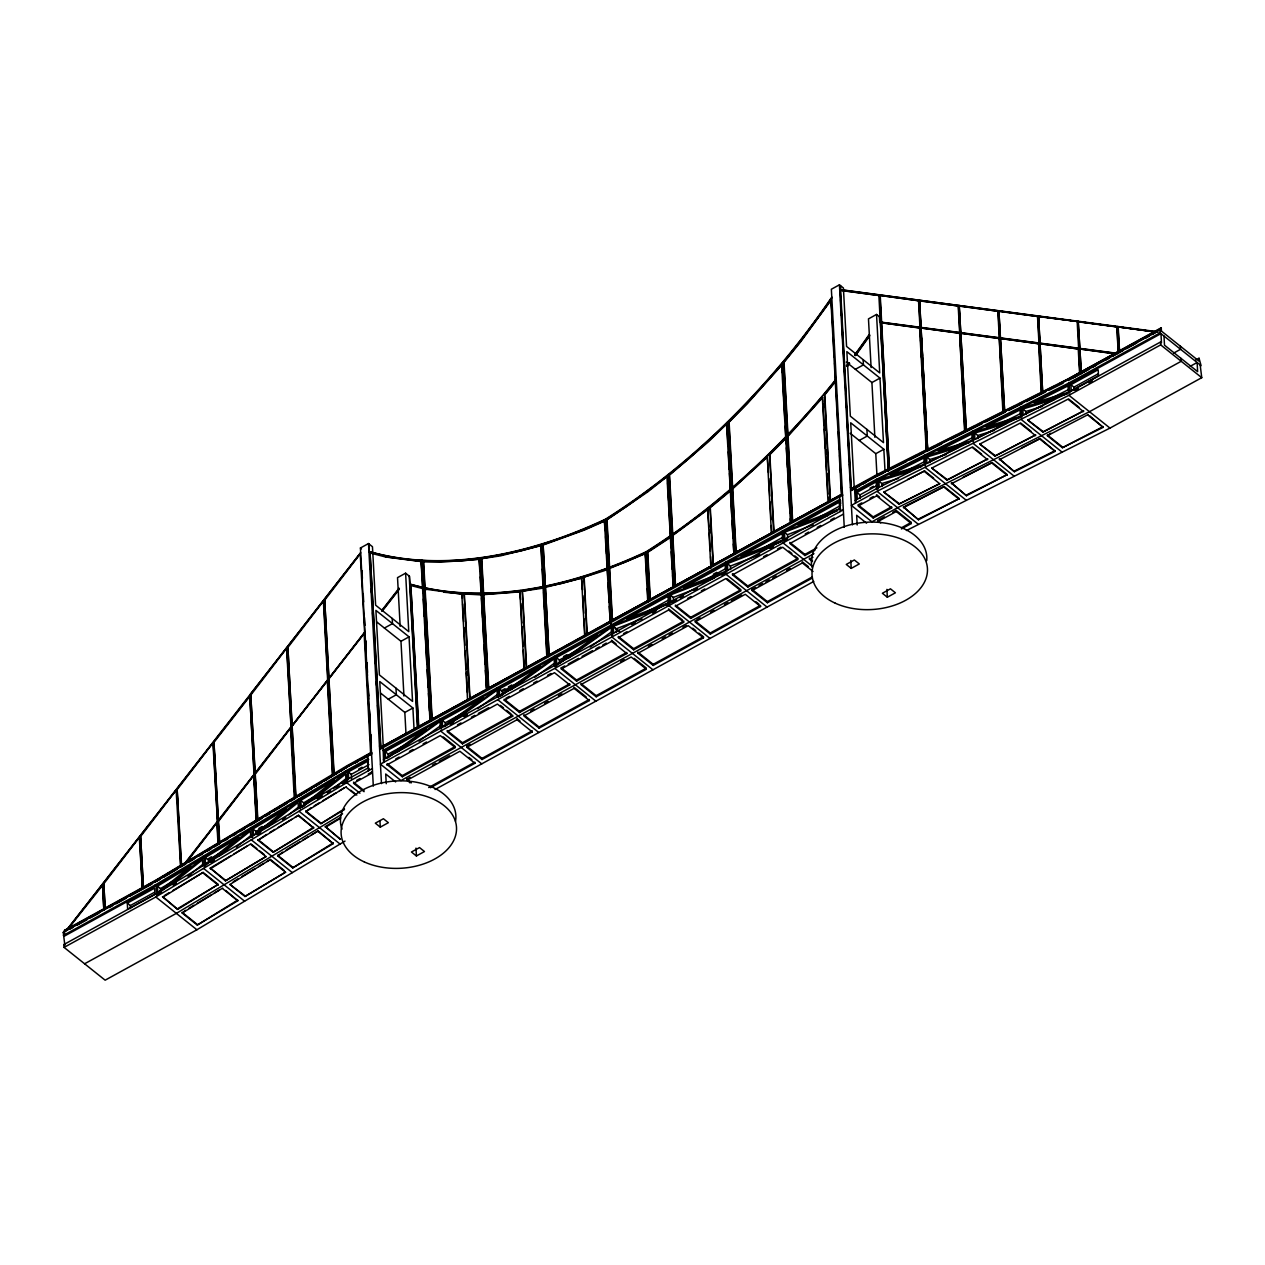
<?xml version="1.0" encoding="UTF-8"?>
<svg xmlns="http://www.w3.org/2000/svg" width="1265" height="1265" viewBox="0 0 1265 1265"><rect width="100%" height="100%" fill="white"/><g stroke="black" fill="none" stroke-linecap="round" stroke-linejoin="round"><path stroke-width="1.5" d="M831.738 309.909L830.868 299.805L800.397 341.455L783.715 362.09L792.333 521.338L841.747 494.647L840.893 478.85M831.2 300.074L800.729 341.724L784.047 362.359L792.681 521.607M869.45 335.399L855.219 355.339M869.782 335.668L855.551 355.607M846.997 366.218L849.353 363.102M847.344 366.486L849.685 363.371M219.746 843.138L213.927 741.701L219.414 842.87L256.874 820.906L249.758 695.687L66.128 930.755L360.683 552.678L250.217 694.453L257.19 820.922M102.829 884.994L67.693 929.395L103.841 909.535L102.497 884.725L103.841 909.535M103.809 883.745L105.185 909.25L103.809 883.745L139.308 837.477L142.407 888.805L139.656 837.746M140.621 836.481L143.435 888.236L140.621 836.481L176.135 790.214L180.595 866.588L155.295 881.721L63.25 932.352L64.847 945.271L63.914 944.512L155.658 894.102L346.563 779.809L368.242 767.902L369.174 768.661M177.448 789.218L212.947 742.95L218.734 843.739L181.259 865.703L177.116 788.949L181.607 865.972M214.259 741.97L250.106 695.956M251.087 694.706L286.586 648.423L295.014 798.073L257.554 820.036L250.739 694.438L257.886 820.305M323.745 601.444L333.154 775.239L296.026 797.472L287.898 647.443L323.397 601.175L332.774 775.572M334.166 774.639L346.199 767.428L334.166 774.639L324.71 600.179L360.225 553.912L371.357 753.608M185.259 862.683L364.589 632.468L185.591 862.951M382.41 609.603L399.044 588.257M381.84 610.979L399.376 588.525M187.331 861.354L216.868 822.74L218.023 844.214M219.145 839.47L218.181 821.76L253.68 775.477L256.147 820.827M255.736 788.111L255.008 774.496L290.507 728.229L294.302 798.515M382.172 611.248L398.902 589.775M830.204 500.782L824.448 394.617L835.169 381.35M830.536 501.051L824.78 394.886L835.517 381.619M782.371 372.843L781.612 364.684L747.077 403.314L728.782 421.878L735.835 552.267L790.483 522.698L790.277 518.761M781.944 364.953L747.409 403.582L729.114 422.146L736.167 552.536M822.898 401.432L822.345 397.226L787.81 435.84M822.677 397.495L788.142 436.109L769.847 454.673L774.069 532.518M773.721 532.249L769.515 454.404L786.514 437.168M675.557 585.837L669.565 475.087L708.953 441.327L726.537 424.044L688.682 458.721L669.217 474.818L675.225 585.568L733.89 553.801L733.352 543.982M768.456 472.541L767.27 456.57L729.415 491.263L709.965 507.344L713.112 565.645M767.618 456.839L729.763 491.516L710.298 507.613L713.349 563.969M257.048 833.809L299.283 800.002L298.35 799.259M267.484 826.994L297.987 802.579L298.619 808.351M282.712 819.641L285.764 817.206M288.815 814.771L299.489 806.216M301.75 807.655L347.005 771.429L368.684 759.522L367.751 758.779L346.072 770.685L155.168 884.978L63.408 935.388M314.985 798.579L345.645 774.038L345.962 780.031M333.343 788.728L345.614 778.908M202.89 856.405L203.823 857.148L156.591 894.861L155.658 894.102M171.708 884.33L202.447 859.789L202.764 865.734M191.648 873.261L202.4 864.675M250.628 827.832L251.561 828.575L204.329 866.288L203.823 857.148M219.43 855.757L250.264 831.152L250.881 836.924M236.334 847.107L251.751 834.805M612.481 620.498L607.026 519.804L648.044 491.674L666.955 476.605L626.792 506.316L606.694 519.536L612.149 620.23L673.265 587.102L672.632 575.29M709.001 527.11L707.704 509.131L667.525 538.858L647.427 552.078L650.052 600.48M708.036 509.4L667.857 539.127L647.759 552.346L650.289 598.819M387.517 758.051L440.947 719.817L440.014 719.058M396.72 752.517L439.999 721.54L440.378 728.529M418.984 741.164L441.422 725.098M444.6 726.695L498.03 688.46L497.082 687.717M453.787 721.161L497.066 690.184L497.445 697.173M477.648 708.669L498.489 693.758M500.086 696.462L555.098 657.104L554.165 656.361M510.854 689.805L554.133 658.828L554.513 665.817M534.731 677.313L553.959 663.54M554.655 665.485L555.588 666.244L612.165 625.748L669.723 603.532L669.232 594.392L668.299 593.649M567.922 658.448L611.201 627.472L611.58 634.461M590.186 647.095L611.027 632.184M64.61 933.428L64.436 930.392L156.196 879.981L347.1 765.689L371.42 752.327M71.725 926.881L156.56 880.266L217.374 843.866M220.758 841.842L293.401 798.341M296.785 796.318L371.784 752.612M143.087 887.967L180.247 866.319M181.259 865.703L218.386 843.486M219.414 842.87L256.526 820.637L249.758 695.687M257.554 820.036L294.682 797.804M296.026 797.472L333.154 775.239M361.252 759.664L371.894 753.814L345.914 767.649L155.01 881.942L160.402 879.175M163.786 877.151L177.306 869.055M180.674 867.031L185.749 863.995M189.133 861.971L194.193 858.935M199.269 855.899L202.637 853.891M207.713 850.855L211.097 848.831M214.465 846.807L219.541 843.771M224.601 840.735L227.985 838.711M233.06 835.675L236.429 833.651M239.812 831.627L244.872 828.591M249.948 825.571L261.776 818.487M265.144 816.463L270.22 813.427M273.604 811.403L287.108 803.307M290.491 801.283L295.567 798.247M298.935 796.238L312.455 788.142M315.839 786.118L320.899 783.082M324.283 781.058L337.802 772.962M341.171 770.938L345.914 767.649M346.072 770.685L347.005 771.429L156.101 885.721L64.357 936.132M157.429 886.18L190.968 866.114L157.777 892.6L157.429 886.18L160.465 888.615L160.639 891.809M205.151 857.607L238.69 837.541L205.499 864.027L205.151 857.607L208.187 860.042L224.964 850.001M252.937 829.002L286.538 808.888L253.617 835.232L252.937 829.002L255.973 831.421L256.321 834.536M300.675 800.429L334.276 780.315L301.355 806.659L300.675 800.429L303.695 802.848L304.043 805.963M208.124 858.808L211.508 856.785M258.819 828.464L262.187 826.44M160.465 888.615L172.198 881.578M255.973 831.421L271.089 822.377M303.695 802.848L318.827 793.803M161.541 891.904L156.591 894.861L156.101 885.721L155.168 884.978M173.052 885.01L176.341 883.033M187.868 876.139L191.157 874.162M210.97 862.303L214.291 860.311M257.459 834.473L260.748 832.497M317.12 798.753L322.18 795.717M327.256 792.696L330.624 790.672M335.684 787.636L339.067 785.612M342.435 783.588L347.495 780.568L347.005 771.429M345.013 841.098L196.897 929.775L105.137 980.185L64.072 947.39L155.816 896.98L346.721 782.687L372.369 768.582M164.229 895.667L169.304 892.631M172.673 890.607L203.096 872.407L218.149 884.425L177.669 909.409L162.537 896.679L177.669 909.409M225.391 880.835L265.95 856.563L225.391 880.835L210.259 868.106L230.546 855.962M233.914 853.938L247.434 845.858M295.172 817.285L298.54 815.261L313.673 827.99L273.113 852.262L258.06 840.245L266.441 834.473M269.825 832.449L274.885 829.413M278.268 827.389L291.788 819.309M344.507 809.521L320.836 823.689L305.798 811.671L310.779 807.924M314.163 805.9L319.239 802.864M322.607 800.84L336.126 792.76M339.51 790.736L344.586 787.7M162.616 897.391L203.096 872.407M210.338 868.818L250.818 843.834L256.842 848.641M258.06 840.245L298.54 815.261M305.798 811.671L346.278 786.688M177.59 908.697L218.149 884.425M273.113 852.262L313.594 827.278M320.836 823.689L344.428 808.809M342.578 813.854L176.357 913.377L84.597 963.788M225.708 890.465L237.82 900.775L197.261 925.063L182.207 913.045L185.512 910.31M188.896 908.286L193.972 905.25M197.34 903.226L210.86 895.13M214.244 893.106L219.319 890.086M233.25 881.737L238.31 878.701M241.694 876.677L255.214 868.581M258.598 866.557L263.658 863.521M267.041 861.512L270.425 859.488L283.961 870.304M311.38 834.947L318.147 830.915L333.28 843.629L292.721 867.917L277.668 855.899L282.664 852.151M286.032 850.127L299.552 842.031M302.936 840.007L308.012 836.971M325.311 826.614L340.443 839.343L325.311 826.614L340.522 817.506M182.207 913.045L222.687 888.062M244.983 896.49L285.542 872.202L244.983 896.49L229.945 884.472L270.425 859.488M277.668 855.899L318.147 830.915M325.39 827.326L340.601 818.218M197.261 925.063L237.741 900.079M292.721 867.917L333.201 842.933M373.317 786.103L360.43 547.998L368.495 543.555L372.463 546.733L375.626 605.176L408.769 631.646L405.606 573.187L397.526 577.631L400.167 626.333M844.261 527.347L831.358 289.242L839.438 284.815L843.407 287.977L846.57 346.436L879.713 372.906L876.534 314.447L868.47 318.891L871.111 367.593M384.402 628.057L392.482 623.629L392.197 618.411M855.346 369.317L863.426 364.873L863.141 359.671M403.946 696.05L400.973 641.292L409.054 636.848L375.911 610.394L379.405 674.925L412.548 701.395L409.054 636.848M874.874 437.31L871.917 382.552L879.981 378.108L846.854 351.638L850.349 416.185L883.492 442.639L879.981 378.108M388.26 699.213L396.34 694.77L395.977 688.16M859.204 440.473L867.268 436.03L866.92 429.42M406.002 734.064L404.832 712.448L412.896 708.005L379.769 681.55L383.279 746.382M876.945 475.308L875.775 453.692L883.84 449.265L850.712 422.795L854.223 487.642M380.828 747.156L546.78 656.14L540.788 545.373L520.753 550.987L481.443 558.703L488.448 688.192L547.113 656.409L546.18 638.92M605.271 530.747L604.401 520.801L584.082 529.782L543.096 544.646L549.073 654.891L610.521 620.957M612.149 620.23L840.893 494.884M851.756 488.416L877.404 474.328L1069.304 378.298L1161.049 327.888L1161.586 331.224L1199.22 361.268L1199.046 358.232L1195.583 360.13M429.8 716.923L430.005 720.86L380.607 747.552L484.653 690.611M488.1 688.713L546.907 656.409M550.37 654.495L610.884 621.241M676.601 585.142L733.668 553.785M737.131 551.888L790.751 522.429M792.333 521.338L841.399 494.378L830.868 299.805M916.508 455.226L852.12 488.701L850.396 487.325M345.867 767.159L371.024 753.339M480.068 570.989L479.103 559.051L459.907 561.091L423.301 561.549L431.855 719.295L484.811 690.643M551.097 654.226L610.189 621.763L609.351 606.267M851.045 489.602L840.245 290.175L879.191 295.536L840.593 290.444L851.392 489.871L888.647 469.995L879.681 295.014M354.58 763.333L357.916 761.498M852.231 489.903L859.884 485.713M863.22 483.878L866.557 482.044M1068.451 380.528L1159.863 329.849L1160.021 332.885L1068.277 383.295L876.376 479.324L854.713 491.231L855.646 491.974L856.136 501.098M383.88 751.173L840.434 500.323L839.501 499.58L382.947 750.414L383.88 751.173L384.386 760.297M855.646 491.974L877.309 480.068L1069.21 384.038L1160.97 333.628L1161.46 342.768L1160.527 342.009L1068.767 392.419L876.882 488.448L855.203 500.355M348.65 778.734L348.27 771.935L367.53 761.34L367.909 768.155M385.161 751.663L426.4 729.004L385.509 758.273L385.161 751.663L388.181 754.082L388.371 757.387M442.228 720.307L483.467 697.648L442.576 726.916L442.228 720.307L445.248 722.726L445.438 726.031M499.296 688.951L540.534 666.291L499.643 695.56L499.296 688.951L502.332 691.386L502.505 694.675M556.363 657.594L597.602 634.935L556.726 664.204L556.363 657.594L559.399 660.03L559.573 663.319M857.29 499.28L856.911 492.464L876.171 481.886L876.534 488.701M358.643 769.12L362.09 767.222M501.557 690.611L505.004 688.713M508.451 686.816L511.882 684.934M563.542 656.551L566.989 654.653M713.334 574.247L716.781 572.349M870.02 488.164L873.467 486.266M68.278 928.779L64.436 930.392M1161.428 328.173L1069.304 378.298M104.853 908.982L142.075 888.536M1042.676 392.482L1079.962 373.238L1077.163 321.468L1038.549 316.377L1042.676 392.482L1038.549 316.377M1080.974 372.669L1118.197 352.223L1116.821 326.718L1078.223 321.61L1081.322 372.938L1078.223 321.61M1119.225 351.67L1155.704 332.078L1117.88 326.86L1119.557 351.939L1118.213 327.129M351.591 779.461L351.306 774.354L368.969 764.645M388.181 754.082L407.093 743.709M445.248 722.726L464.16 712.353M502.332 691.386L526.382 678.167M559.399 660.03L581.742 647.743M647.063 611.865L669.406 599.578M702.407 581.441L724.75 569.171M759.474 550.085L783.541 536.866M819.989 516.847L840.608 505.51M860.137 498.299L859.947 494.9L877.594 485.191M69.891 929.158L73.307 927.277M76.722 925.395L86.985 919.766M90.4 917.884L98.939 913.188M109.201 907.558L112.617 905.677M116.032 903.795L126.279 898.166M129.71 896.284L151.927 884.077M1073.574 377.697L1088.959 369.254M1092.375 367.372L1095.79 365.49M1106.037 359.861L1109.468 357.979M1112.884 356.113L1123.13 350.468M1126.546 348.602L1136.808 342.957M1145.347 338.261L1148.762 336.395M1152.194 334.513L1155.609 332.632M383.437 759.553L839.992 508.72L840.94 509.463M450.103 724.197L453.55 722.299M463.939 716.591L467.386 714.693M631.678 624.436L635.141 622.522M652.44 613.035L655.887 611.122M666.26 605.429L669.723 603.532L668.79 602.773M671.462 602.583L676.649 599.721M680.096 597.823L683.559 595.926M693.932 590.217L697.395 588.32M721.603 575.022L725.066 573.124M756.201 556.015L759.648 554.117M770.021 548.409L773.484 546.512M782.924 540.076L783.857 540.819L787.32 538.922M127.306 903.147L154.567 888.172L154.899 894.181L127.623 909.171L127.306 903.147L130.327 905.566L130.501 908.586M843.312 509.842L380.449 764.155L400.973 780.552L813.948 553.659M1160.527 342.009L1160.669 344.886L1068.925 395.297L877.024 491.31L851.377 505.415L871.917 521.812L897.565 507.724L1089.465 411.694L1181.21 361.284L1181.051 358.422M1070.917 384.702L1098.178 369.728L1098.51 375.752L1071.234 390.727L1070.917 384.702L1073.938 387.137L1074.111 390.142M356.762 780.347L360.051 778.544M368.257 774.038L371.546 772.235L371.61 773.342M395.739 758.937L399.171 757.055M409.433 751.41L412.849 749.528M423.111 743.899L426.542 742.017M457.519 724.845L460.982 722.932M471.371 717.223L474.849 715.326M478.312 713.428L488.701 707.704M505.937 698.248L509.4 696.335M519.789 690.627L523.251 688.729M533.64 683.021L537.103 681.108M547.492 675.399L550.955 673.502M576.603 681.139L576.54 680.032L626.76 652.44L626.823 653.546L576.603 681.139L561.328 668.948L561.265 667.841L564.728 665.928M568.191 664.03L578.595 658.322M582.058 656.424L592.447 650.716M595.91 648.803L599.373 646.905M602.836 645.008L606.299 643.094M623.534 633.623L626.997 631.725M687.528 598.471L690.99 596.558M701.379 590.85L704.842 588.952M763.649 556.647L767.112 554.75M777.501 549.026L780.964 547.128M805.236 533.957L808.651 532.075M817.206 527.379L820.621 525.497M830.884 519.852L834.315 517.97M861.797 502.869L858.129 504.877L873.182 516.911L873.245 518.018L891.698 507.882L891.635 506.759L873.182 516.911M870.004 498.363L873.293 496.56M130.327 905.566L154.188 892.457M504.261 700.304L554.481 672.711L569.756 684.903L519.536 712.495L504.261 700.304L504.197 699.197L519.472 711.389L519.536 712.495M561.328 668.948L611.548 641.355L611.501 640.248L616.071 643.901M668.616 609.999L683.891 622.19L633.67 649.783L618.395 637.592L668.616 609.999L668.568 608.892L682.309 619.866M675.463 606.235L725.699 578.643L740.958 590.834L690.737 618.427L675.463 606.235L675.415 605.129L690.674 617.32L690.737 618.427M732.546 574.879L782.766 547.286L798.025 559.478L747.805 587.087L732.546 574.879L732.482 573.772L747.741 585.964L747.805 587.087M1073.938 387.137L1097.799 374.013M386.805 764.977L440.283 735.597L455.337 747.631L402.302 776.757L387.248 764.74L387.201 763.633L402.238 775.651L402.302 776.757M843.36 514.143L789.898 543.523L804.935 555.541L815.213 549.895M879.586 497.145L876.582 494.742L876.645 495.864L858.192 506L873.245 518.018M1074.902 390.316L1078.365 388.418M1088.754 382.71L1092.217 380.812M402.238 775.651L455.274 746.508L443.224 736.894M804.935 555.541L804.888 554.434L816.858 547.856M462.468 743.852L462.405 742.745L512.625 715.152L512.689 716.259L462.468 743.852L447.193 731.66L497.414 704.067L512.689 716.259M519.472 711.389L569.693 683.796L569.756 684.903M633.67 649.783L633.607 648.676L683.827 621.083M690.674 617.32L740.911 589.727L727.154 578.753M747.741 585.964L797.978 558.371L794.91 555.936M1173.635 353.093L1180.561 349.282L1180.403 346.246M482.06 759.506L481.997 758.399L532.233 730.806L532.28 731.913L482.06 759.506L466.801 747.315L466.738 746.208L470.201 744.294M530.731 711.041L534.194 709.143M544.582 703.435L548.045 701.522M558.434 695.813L561.897 693.916M620.704 661.611L624.167 659.697M648.328 646.431L651.791 644.518M662.18 638.809L665.643 636.912M669.106 635.014L672.585 633.101M682.974 627.393L686.436 625.495M696.746 619.834L700.209 617.921M710.598 612.213L714.061 610.315M724.45 604.607L727.913 602.709M731.376 600.796L741.764 595.088M812.43 577.994L767.412 602.725L752.137 590.534L752.074 589.427L755.537 587.529M759 585.616L762.463 583.718M765.926 581.821L769.405 579.908M772.868 578.01L776.331 576.113M786.719 570.389L790.182 568.491M409.86 782.798L406.792 779.287L410.208 777.406M432.456 765.183L435.872 763.301M439.303 761.419L449.565 755.79M892.837 512.246L896.189 510.396L896.237 511.519L877.799 521.654L877.736 520.532L884.441 516.847M466.801 747.315L517.021 719.722L516.958 718.615L520.01 721.05M586.248 697.015L574.025 687.259L574.089 688.366L523.868 715.958L539.127 728.15L589.364 700.557L589.3 699.45L539.08 727.043L539.127 728.15M638.003 653.246L688.223 625.653L703.498 637.845L653.278 665.437L638.003 653.246L637.94 652.139L653.214 664.331L653.278 665.437M752.137 590.534L802.358 562.941L802.295 561.834L808.414 566.704M406.856 780.394L459.891 751.252L474.928 763.269L430.464 787.716M812.51 561.581L809.489 559.177L812.921 557.296M1190.207 366.312L1197.133 362.517L1197.623 371.641L1164.496 345.187L1163.99 336.047M428.693 787.542L474.865 762.163L474.928 763.269M901.376 527.837L911.227 522.413L896.189 510.396M596.195 696.794L580.935 684.602L631.156 657.009L646.431 669.201L596.195 696.794L596.147 695.687L646.368 668.094L634.144 658.338M653.214 664.331L703.435 636.738L698.849 633.085M710.345 634.081L710.282 632.974L760.502 605.382L760.565 606.488L710.345 634.081L695.07 621.89L745.291 594.297L760.565 606.488M767.412 602.725L767.349 601.618L812.383 576.887M901.439 528.944L911.29 523.536L911.227 522.413M435.049 789.518L813.774 581.441M906.436 530.525L1109.99 428.092L1201.75 377.682L1200.169 364.937M380.291 827.136L388.355 822.693L383.406 818.74L375.326 823.167L380.291 827.136L379.959 821.238M851.219 568.38L859.299 563.953L854.334 559.984L846.269 564.427L851.219 568.38L850.792 560.537M416.406 855.978L424.471 851.535L419.521 847.582L411.441 852.009L416.406 855.978L415.979 848.119M887.334 597.222L895.414 592.795L890.449 588.826L882.385 593.269L887.334 597.222L886.907 589.379M920.019 453.471L927.071 449.945M930.581 448.19L934.108 446.418M937.634 444.663L956.988 434.97M960.515 433.215L964.041 431.444M967.551 429.689L974.603 426.163M978.114 424.407L1015.099 405.907M1018.61 404.136L1039.735 393.573M1043.261 391.802L1055.579 385.635M1059.105 383.88L1067.913 379.468M926.865 448.854L918.849 300.785L879.902 295.409L889.327 469.22L926.976 450.814M927.656 450.024L965.322 431.618L958.506 306.019L919.576 300.659L927.656 450.024L919.576 300.659M966.001 430.843L1003.651 412.437L998.18 311.269L959.234 305.893L966.334 431.112L959.234 305.893M1004.331 411.663L1041.996 393.257L1037.838 316.503L998.891 311.127L1004.679 411.931L998.891 311.127M883.587 473.015L876.218 476.272L1068.087 379.753M887.113 471.26L906.483 461.567M909.994 459.812L924.082 452.759M927.609 451.004L941.682 443.952M950.489 439.54L982.178 423.696M985.704 421.925L1005.074 412.232M1008.585 410.477L1022.673 403.424M1026.2 401.669L1045.554 391.976M1049.08 390.205L1063.169 383.168M905.107 471.355L923.687 462.057M953.083 447.351L971.647 438.054M1001.153 423.285L1021.377 413.165M1049.128 399.281L1067.676 390M907.622 479.435L924.604 470.928L933.633 478.138M898.893 504.103L939.658 483.689L898.893 504.103L883.84 492.085L924.604 470.928M946.868 480.083L987.633 458.942L946.868 480.083L931.815 468.066L972.579 446.924L981.608 454.135M994.843 456.08L1035.608 434.939L994.843 456.08L979.79 444.062L1020.555 422.921L1031.086 431.333M1042.819 432.077L1083.583 410.919L1042.819 432.077L1027.765 420.059L1068.53 398.902L1079.061 407.314M905.139 506.126L944.212 486.582L959.265 498.6L918.501 519.757L903.447 506.98L918.501 519.757M963.313 477.032L992.187 462.579L1007.24 474.596L966.46 495.738L951.422 482.977L966.46 495.738M1021.472 447.921L1040.162 438.576L1055.216 451.336L1014.435 471.734L999.397 458.974L1014.435 471.734M1089.639 415.758L1103.175 427.333L1062.41 447.731L1047.373 435.713L1050.756 433.262M903.447 507.724L944.212 486.582M951.422 483.72L992.187 462.579M999.397 459.717L1040.162 438.576M1047.373 435.713L1088.137 414.556M918.485 518.998L959.265 498.6M966.46 494.995L1007.24 474.596M1014.435 470.991L1055.2 450.593M1062.41 447.731L1103.175 426.574M604.733 521.069L584.414 530.051L543.444 544.915M645.798 559.415L645.134 553.327L624.815 562.308L583.845 577.188L586.928 634.271M645.482 553.596L603.864 570.863L583.845 577.188M782.434 530.936L783.367 531.68L837.335 510.854M784.838 539.269L784.458 532.28L828.496 515.282M784.458 532.28L787.494 534.7L813.174 524.785M725.367 562.293L726.3 563.036L782.07 541.515M727.77 570.626L727.391 563.637L771.429 546.638M727.391 563.637L730.411 566.056L757.941 555.43M669.232 594.392L725.003 572.871M670.687 601.982L670.324 594.993L714.346 577.994M670.324 594.993L673.344 597.412L697.205 588.209M613.62 633.338L613.24 626.349L657.278 609.351M613.24 626.349L616.276 628.768L641.972 618.854M1020.302 407.298L1021.235 408.042L1067.834 393.747M1022.816 409.054L1054.362 399.376L1023.148 414.999L1022.816 409.054L1025.852 411.473L1026.01 414.446M1025.852 411.473L1042.55 406.35M972.326 431.302L973.259 432.061L1019.859 417.75M974.762 433.089L1006.387 423.395L974.777 439.208L974.762 433.089L977.782 435.508L977.798 438.576M977.782 435.508L994.527 430.369M924.351 455.305L925.284 456.064L969.591 442.544M926.786 457.108L958.095 447.557L926.802 463.211L926.786 457.108L929.807 459.527L929.822 462.579M929.807 459.527L946.394 454.467M876.376 479.324L877.309 480.068L921.616 466.548M879.207 487.057L878.875 481.064L910.357 471.466M898.577 478.407L881.911 483.483L882.069 486.487M542.068 563.131L541.12 545.642L500.45 555.873L481.443 558.703M582.485 589.838L581.52 577.915L561.486 583.513L522.176 591.245L526.319 667.746M581.853 578.184L541.199 588.415L522.176 591.245M479.435 559.32L440.789 562.198L423.301 561.549M520.595 599.642L519.836 591.577L483.135 594.376M520.184 591.846L483.467 594.645M469.71 698.58L464.049 594.076L481.19 594.455M464.049 594.076L481.522 594.724M421.925 571.432L421.055 561.344L385.382 556.742M421.387 561.613L385.73 557.011L370.076 552.979L380.607 747.552M443.904 592.226L461.788 593.87L462.342 598.076M462.12 594.139L426.131 589.284M840.023 289.764L1157.317 331.699M1117.88 326.86L1155.356 331.81M879.902 295.409L918.849 300.785M919.908 300.928L958.506 306.019M959.566 306.162L998.18 311.269M999.223 311.396L1037.838 316.503M1038.897 316.645L1077.163 321.468M1078.555 321.879L1117.153 326.987L1118.197 352.223M1118.387 353.473L880.424 322.037L888.489 470.896M1116.837 353.504L880.756 322.306L879.665 321.421L879.412 316.74M888.884 468.398L880.993 322.702L919.592 327.809L920.24 333.96M959.25 333.043L920.651 327.951L959.597 333.312L964.531 430.464M998.923 338.293L960.309 333.185L999.255 338.561L1002.845 410.904M999.967 338.419L1038.913 343.795L999.967 338.419L1003.888 410.666M1039.624 343.669L1078.571 349.029L1039.624 343.669L1042.186 390.98M1080.658 374.282L1079.298 348.903L1115.967 353.757M919.924 328.078L880.993 322.702M1114.37 353.773L1079.298 348.903M418.478 726.964L410.809 585.521L426.463 589.553M1199.046 358.232L1201.102 365.68L1160.021 332.885M1159.863 329.849L1161.223 330.924L1161.049 327.888M1158.076 332.3L839.691 289.495L840.798 290.381L840.545 285.7M1160.669 344.886L1201.75 377.682M1117.659 326.449L1118.734 352.429M1077.986 321.215L1079.962 373.238M1038.328 315.965L1042.186 393.225M998.67 310.731L1003.857 412.406M1068.277 383.295L1069.21 384.038L1069.7 393.178M959.012 305.498L965.511 431.586M1068.925 395.297L1109.99 428.092M1068.53 399.661L1083.583 411.678M1088.137 415.315L1103.175 427.333M919.355 300.248L927.182 450.783M1042.819 431.333L1027.765 420.059M1047.357 434.954L1062.41 446.988M1020.792 416.438L1021.725 417.181L1021.235 408.042M1020.95 419.3L1062.031 452.095M1020.555 423.664L1035.608 435.682M1040.162 439.319L1055.216 451.336M876.534 314.447L880.503 317.61M994.843 455.337L979.79 444.062M972.975 443.303L1014.056 476.099M972.579 447.668L987.633 459.685M992.187 463.322L1007.24 475.34M846.317 362.09L871.917 382.552M946.868 479.34L931.815 468.066M925 467.307L966.081 500.118M924.604 471.671L939.658 483.689M944.212 487.325L959.265 499.343M850.159 433.247L875.775 453.692M889.327 469.22L880.25 295.678M876.202 475.782L850.902 490.63L850.744 487.594M878.875 481.064L883.365 484.89M898.893 503.344L883.84 492.085M876.882 488.448L877.815 489.191L877.309 480.068M877.024 491.31L918.105 524.121M876.645 495.864L891.698 507.882M896.237 511.519L911.29 523.536M855.899 489.27L854.539 488.179L855.361 503.217M856.911 492.464L859.947 494.9M877.736 520.532L880.74 522.935M842.838 495.074L379.959 749.386M839.675 496.813L840.15 511.582M866.572 523.172L856.658 515.266L857.18 524.975M790.483 522.698L781.612 364.684M789.834 542.416L804.888 554.434M812.446 560.474L809.426 558.071L809.489 559.177M783.082 542.938L812.415 566.356M788.807 551.05L791.858 553.501M802.358 562.941L813.047 571.48M733.89 553.801L726.537 424.044M752.074 589.427L767.349 601.618M725.857 571.416L726.79 572.175M726.015 574.294L767.08 607.089M755.917 601.729L758.968 604.164M612.655 634.888L612.165 625.748L611.232 625.005L605.492 519.188A508.815 309.957 -51.4 0 0 831.785 297.117L832.117 297.386A508.815 309.957 -51.4 0 1 605.824 519.456L605.492 519.188A508.815 309.957 -51.4 0 1 368.921 551.414L369.254 551.682A508.815 309.957 -51.4 0 0 460.697 560.095M786.261 436.789A508.815 309.957 -51.4 0 1 646.573 551.983L646.225 551.714A508.815 309.957 -51.4 0 1 409.654 583.956L410.002 584.224A508.815 309.957 -51.4 0 0 495.564 593M695.007 620.783L710.282 632.974M668.948 605.65L710.013 638.446M692.746 628.199L695.797 630.634M612.26 620.008L673.154 587.039L666.955 476.605M610.189 621.763L604.401 520.801M615.201 628.167L619.708 631.773M633.607 648.676L618.332 636.485L618.395 637.592M652.946 669.802L611.88 636.991L611.722 634.129M611.548 641.355L626.823 653.546M561.265 667.841L576.54 680.032M580.872 683.495L596.147 695.687M554.813 668.347L595.878 701.158M574.089 688.366L589.364 700.557M405.606 573.187L409.575 576.366L417.766 727.755M370.076 552.979L380.939 747.821M410.809 585.521L418.81 727.233M360.43 547.998L361.521 548.884M523.805 714.851L539.08 727.043M497.588 696.841L498.521 697.584L498.03 688.46M486.503 689.71L479.103 559.051M497.73 699.703L538.811 732.514M500.402 705.396L503.47 707.831M506.522 710.266L511.092 713.934M517.021 719.722L532.28 731.913M376.875 622.048L400.973 641.292M324.71 600.179L333.834 774.37M324.188 600.211L333.343 775.16M447.13 730.553L462.405 742.745M466.738 746.208L481.997 758.399M440.52 728.197L441.453 728.94L440.947 719.817M430.005 720.86L421.055 561.344M440.663 731.059L481.744 763.87M468.856 757.356L471.861 759.759M380.733 693.204L404.832 712.448M287.898 647.443L295.694 797.203M287.376 647.474L295.204 797.994M383.121 747.647L383.595 762.416M379.468 746.081L381.192 747.457M406.792 779.287L411.315 782.893M367.909 756.011L368.4 770.78M395.629 781.928L385.714 774.006L386.252 783.715M348.27 771.935L351.306 774.354M291.488 726.964L327.319 680.965L332.426 775.303M353.473 782.149L364.004 790.578M364.067 791.684L353.536 783.272L371.989 773.136L371.926 772.014M346.563 779.809L347.495 780.568M346.721 782.687L359.924 793.218M350.785 790.293L356.809 795.1M346.357 787.383L355.386 794.594M305.719 810.96L320.757 822.977M299.315 808.114L300.248 808.857L299.283 800.002M213.738 741.986L218.924 843.66M298.999 811.26L340.064 844.055M298.619 815.957L313.673 827.99M318.227 831.611L333.28 843.629M257.997 839.533L273.034 851.551M277.588 855.187L292.642 867.205M251.577 836.687L252.526 837.43L251.561 828.575M251.276 839.834L292.341 872.629M259.847 851.045L264.369 854.65M250.897 844.53L265.95 856.563M270.504 860.184L285.542 872.202M176.926 789.249L180.784 866.493M210.259 868.106L225.312 880.124M244.92 895.778L229.945 884.472M203.538 868.407L244.619 901.202M203.175 873.103L218.213 885.136M222.767 888.757L237.82 900.775M140.099 836.513L142.613 888.742M182.144 912.334L197.182 924.351M155.816 896.98L196.897 929.775M103.287 883.776L104.378 909.756M63.25 932.352L64.357 933.222M1078.239 348.761L1079.63 374.345M1037.506 316.234L1041.664 392.988M1038.581 343.527L1041.206 392.166M997.832 311L1003.319 412.169M958.174 305.751L964.974 431.349M920.983 328.22L921.189 332.126M921.505 337.976L922.47 355.56M922.786 361.411L923.735 378.994M924.051 384.845L925 402.428M925.316 408.279L926.265 425.862M926.581 431.713L927.545 449.296M918.517 300.517L926.644 450.546M920.572 339.826L921.521 357.473M921.837 363.355L922.802 381.002M923.118 386.884L924.067 404.515M924.383 410.398L925.348 428.044M925.664 433.927L926.613 451.558M919.592 327.809L926.28 451.289M878.859 295.267L888.299 469.726M883.84 449.265L885.01 470.88M858.508 504.672L858.571 505.794M840.561 299.568L841.399 315.238M841.826 323.065L842.68 338.735M843.107 346.578L843.85 360.288M844.372 370.076L845.226 385.746M845.652 393.573L846.396 407.298M846.918 417.086L847.661 430.796M848.198 440.584L848.942 454.293M849.463 464.097L850.206 477.806M839.438 284.815L852.436 524.864M832.054 315.791L833.018 333.47M833.224 337.407L834.283 357.046M834.615 362.944L835.564 380.623M835.785 384.56L836.845 404.199M837.161 410.097L838.015 425.815M838.331 431.697L839.296 449.391M839.612 455.274L840.561 472.952M840.434 500.323L840.64 503.976M824.148 402.76L824.353 406.682M825.428 426.289L825.634 430.211M826.693 449.818L826.915 453.74M827.974 473.347L828.18 477.269M829.239 496.876L829.46 500.798M823.215 407.346L824.179 425.087M824.385 429.041L825.46 448.759M825.681 452.696L826.63 470.438M826.962 476.352L827.911 494.109M822.345 397.226L828.006 501.731M782.655 362.122L791.352 522.904M782.687 378.757L783.652 396.498M783.968 402.412L784.933 420.17M785.265 426.084L786.213 443.825M786.435 447.763L787.494 467.481M787.826 473.395L788.775 491.152M788.996 495.089L789.961 512.831M787.494 534.7L787.668 538.194M783.367 531.68L783.857 540.819M768.772 478.423L769.737 496.086M770.053 501.968L771.018 519.63M771.334 525.513L771.761 533.356M767.27 456.57L771.413 533.087M727.596 421.798L734.759 554.007M726.98 426.273L728.039 445.897M728.355 451.779L729.32 469.442M729.526 473.363L730.49 491.01M730.806 496.908L731.755 514.555M732.071 520.437L733.036 538.099M730.411 566.056L730.601 569.55M726.3 563.036L726.695 570.341M710.266 528.786L710.471 532.66M709.317 533.024L710.266 550.734M710.598 556.647L711.12 566.483M707.704 509.131L710.898 568.191M703.435 636.738L703.498 637.845M668.031 474.596L674.134 587.308M667.62 482.771L668.584 500.497M668.79 504.419L669.849 524.105M670.071 528.043L671.13 547.729M671.351 551.667L672.316 569.392M673.344 597.412L673.533 600.907M648.866 600.195L646.225 551.714A508.815 309.957 -51.4 0 0 785.929 436.52M646.115 565.218L647.048 582.643M647.364 588.462L648.107 602.014M645.134 553.327L647.759 601.745M616.276 628.768L616.466 632.263M609.082 579.56L609.303 583.45M605.587 536.566L606.52 553.991M606.836 559.794L607.785 577.22M608.101 583.023L609.145 602.393M584.177 577.457L587.26 634.54M582.801 595.673L583.75 613.161M584.066 618.98L585.015 636.469M581.52 577.915L584.683 636.216M555.098 657.104L555.588 666.244M543.096 544.646L549.073 654.891M541.879 543.918L547.982 656.614M542.385 568.965L543.333 586.454M543.65 592.289L544.598 609.777M544.915 615.596L545.863 633.085M522.508 591.514L526.651 668.015M520.816 603.532L521.86 622.997M522.081 626.887L523.125 646.352M523.346 650.242L524.39 669.707M519.836 591.577L524.058 669.438M481.775 558.972L488.796 688.46M480.21 557.707L487.373 689.915M480.384 576.84L481.332 594.344M481.554 598.25L482.597 617.699M482.914 623.55L483.863 641.055M484.084 644.944L485.128 664.41M485.444 670.26L486.393 687.765M464.382 594.344L470.042 698.849M467.386 671.478L467.591 675.399M462.658 603.974L463.623 621.668M463.939 627.567L464.887 645.261M465.22 651.159L466.168 668.853M466.39 672.79L467.449 692.445M461.788 593.87L467.544 700.035M423.649 561.818L432.187 719.564M422.051 560.237L430.764 721.018M422.13 575.369L423.095 593.064M423.411 598.962L424.376 616.656M424.692 622.554L425.641 640.248M425.973 646.146L426.922 663.84M427.238 669.738L428.203 687.433M428.519 693.331L429.483 711.025M409.228 576.097L417.434 727.486M412.896 708.005L414.066 729.62M368.827 543.824L369.254 551.682M369.997 565.455L370.218 569.376M371.278 589.047L371.499 592.985M372.558 612.639L372.78 616.577M373.839 636.232L374.045 640.169M375.12 659.824L375.326 663.761M376.29 681.456L376.496 685.393M377.571 705.048L377.887 710.946M378.836 728.656L379.057 732.577M368.495 543.555L381.492 783.604M361.964 570.578L362.391 578.405M363.245 594.076L363.672 601.919M364.51 617.589L364.937 625.416M365.791 641.086L366.218 648.929M366.961 662.639L367.483 672.427M368.336 688.097L368.763 695.94M369.507 709.649L370.028 719.437M370.882 735.107L371.309 742.95M365.538 640.28L366.186 652.044M366.818 663.809L367.451 675.573M368.083 687.338L368.732 699.086M369.364 710.851L369.997 722.615M370.645 734.38L371.278 746.129M370.598 752.833L364.146 633.702L328.299 679.7L333.359 773.231M286.918 648.692L295.014 798.073M256.163 795.906L257.111 813.411M254.028 775.745L254.882 791.526M255.198 797.44L256.163 815.182M213.279 743.219L218.734 843.739M217.311 824.97L218.26 842.522M63.914 944.512L64.072 947.39M973.259 432.061L973.291 441.422M925.284 456.064L925.316 465.425M811.988 567.242A57.779 37.824 -3.1 0 1 866.778 522.224A57.779 37.824 -3.1 0 1 926.723 560.632M869.245 334.434A508.815 309.957 -51.4 0 1 854.587 354.927M848.783 362.707A508.815 309.957 -51.4 0 1 846.427 365.806M835.675 379.595A508.815 309.957 -51.4 0 1 787.257 435.128M341.993 829.192A57.779 37.824 -3.1 0 1 394.822 781.043A57.779 37.824 -3.1 0 1 455.511 821.365M646.573 551.983A508.815 309.957 -51.4 0 1 523.109 590.265M521.291 590.518A508.815 309.957 -51.4 0 1 501.43 592.621M605.824 519.456A508.815 309.957 -51.4 0 1 462.484 559.952M869.577 334.703A508.815 309.957 -51.4 0 1 857.227 352.081M849.115 362.976A508.815 309.957 -51.4 0 1 846.759 366.075M836.007 379.864A508.815 309.957 -51.4 0 1 823.721 394.917M822.471 396.404A508.815 309.957 -51.4 0 1 787.589 435.397M668.094 596.21L626.839 618.885L668.442 602.82L668.094 596.21M725.161 564.854L683.906 587.529L725.509 571.464L725.161 564.854M782.229 533.514L740.974 556.173L782.576 540.108L782.229 533.514M839.296 502.158L798.057 524.817L839.66 508.751L839.296 502.158M924.019 457.946L890.26 474.849L924.051 464.54L924.019 457.946M971.994 433.942L938.219 450.846L972.01 440.536L971.994 433.942M1020.033 409.907L986.321 426.764L1020.381 416.311L1020.033 409.907M1068.008 385.888L1034.296 402.76L1068.356 392.308L1068.008 385.888M835.279 603.199A57.779 37.824 -3.1 0 0 927.087 574.389A57.779 37.824 -3.1 0 0 846.886 537.704A57.779 37.824 -3.1 0 0 835.279 603.199M364.336 861.939A57.779 37.824 -3.1 0 0 456.143 833.129A57.779 37.824 -3.1 0 0 375.942 796.46A57.779 37.824 -3.1 0 0 364.336 861.939"/></g></svg>
